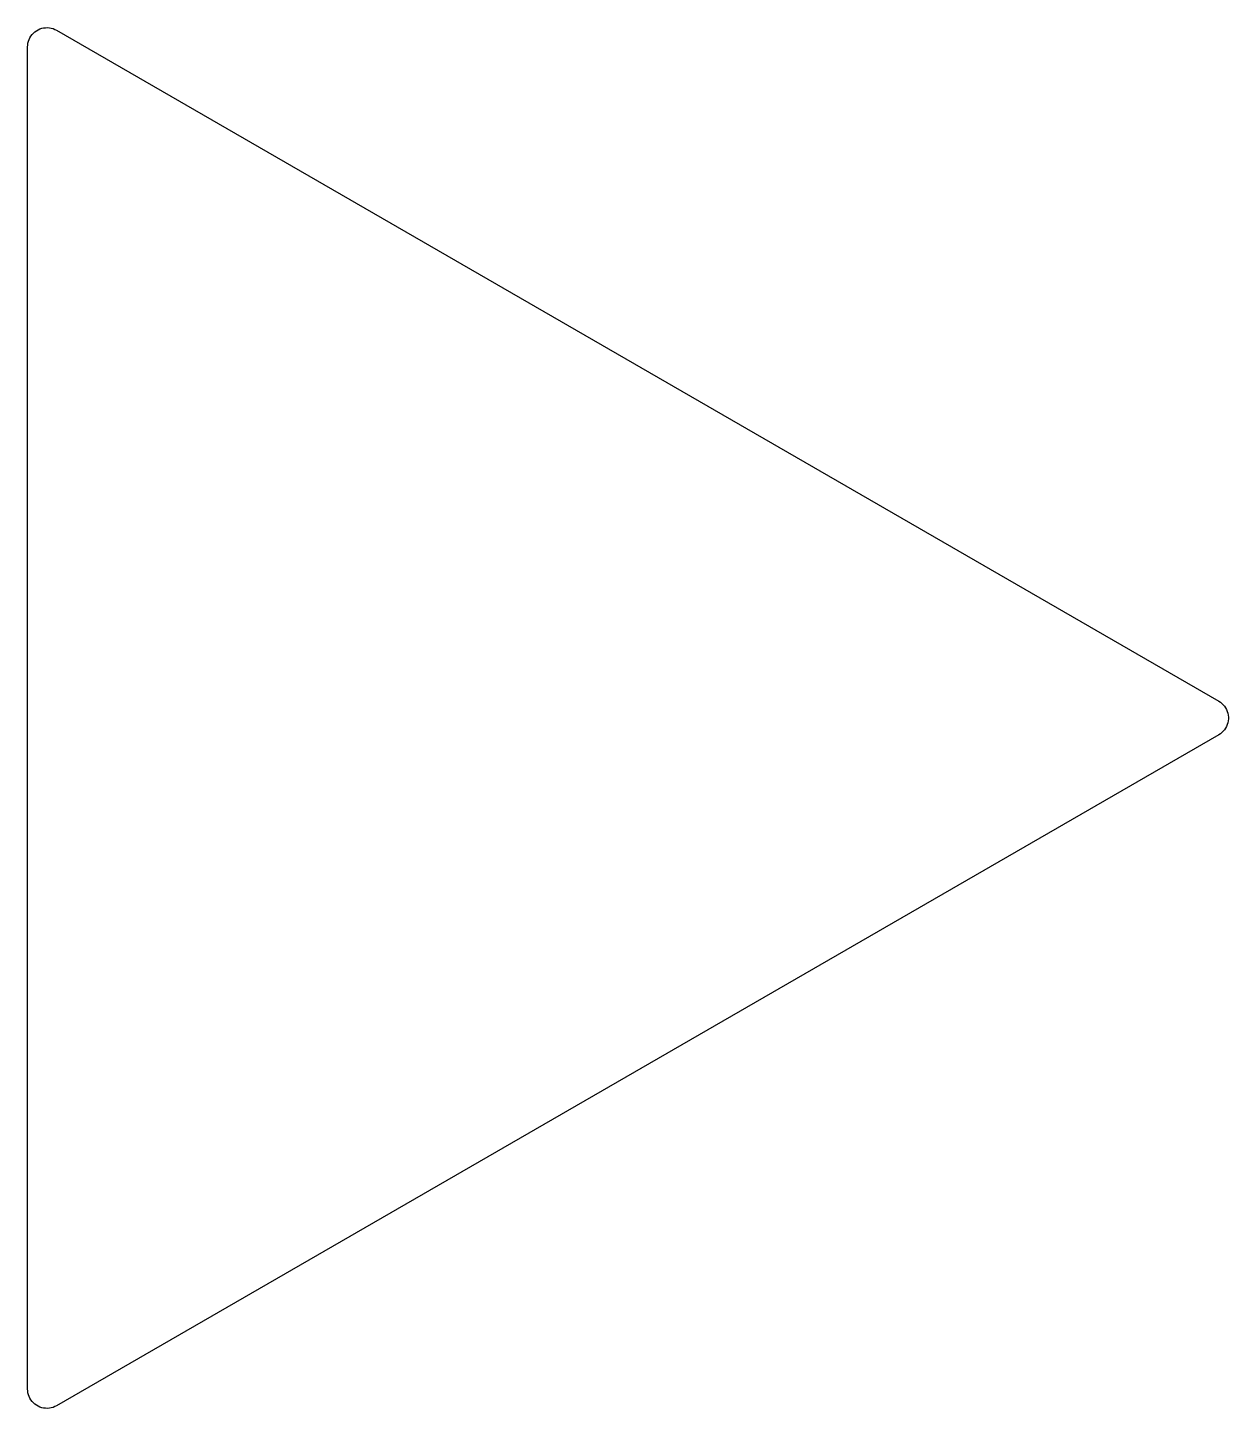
# Model space of a CAD drawing. Header units: millimetres. Extents: x -10.5 to 20.5, y -17.8 to 17.8.
import ezdxf

# ---------------------------------------------------------------- set-up
doc = ezdxf.new("R2010")
doc.units = ezdxf.units.MM

msp = doc.modelspace()

# ---------------------------------------------------------------- linework, layer by layer
msp.add_lwpolyline([(-9.75, -17.754), (-9.794, -17.776), (-9.841, -17.794), (-9.889, -17.808), (-9.938, -17.817), (-9.988, -17.82), (-10.037, -17.819), (-10.087, -17.813), (-10.135, -17.802), (-10.183, -17.786), (-10.228, -17.765), (-10.271, -17.741), (-10.312, -17.711), (-10.349, -17.678), (-10.383, -17.642), (-10.413, -17.602), (-10.439, -17.56), (-10.461, -17.515), (-10.478, -17.468), (-10.49, -17.42), (-10.498, -17.37), (-10.5, -17.321), (-10.5, 17.321), (-10.498, 17.37), (-10.49, 17.42), (-10.478, 17.468), (-10.461, 17.515), (-10.439, 17.56), (-10.413, 17.602), (-10.383, 17.642), (-10.349, 17.678), (-10.312, 17.711), (-10.271, 17.741), (-10.228, 17.765), (-10.183, 17.786), (-10.135, 17.802), (-10.087, 17.813), (-10.037, 17.819), (-9.988, 17.82), (-9.938, 17.817), (-9.889, 17.808), (-9.841, 17.794), (-9.794, 17.776), (-9.75, 17.754), (20.25, 0.433), (20.292, 0.406), (20.331, 0.375), (20.367, 0.34), (20.399, 0.302), (20.427, 0.261), (20.45, 0.217), (20.47, 0.171), (20.485, 0.123), (20.494, 0.075), (20.499, 0.025), (20.499, -0.025), (20.494, -0.075), (20.485, -0.123), (20.47, -0.171), (20.45, -0.217), (20.427, -0.261), (20.399, -0.302), (20.367, -0.34), (20.331, -0.375), (20.292, -0.406), (20.25, -0.433), (-9.75, -17.754)])

doc.saveas('drawing.dxf')
